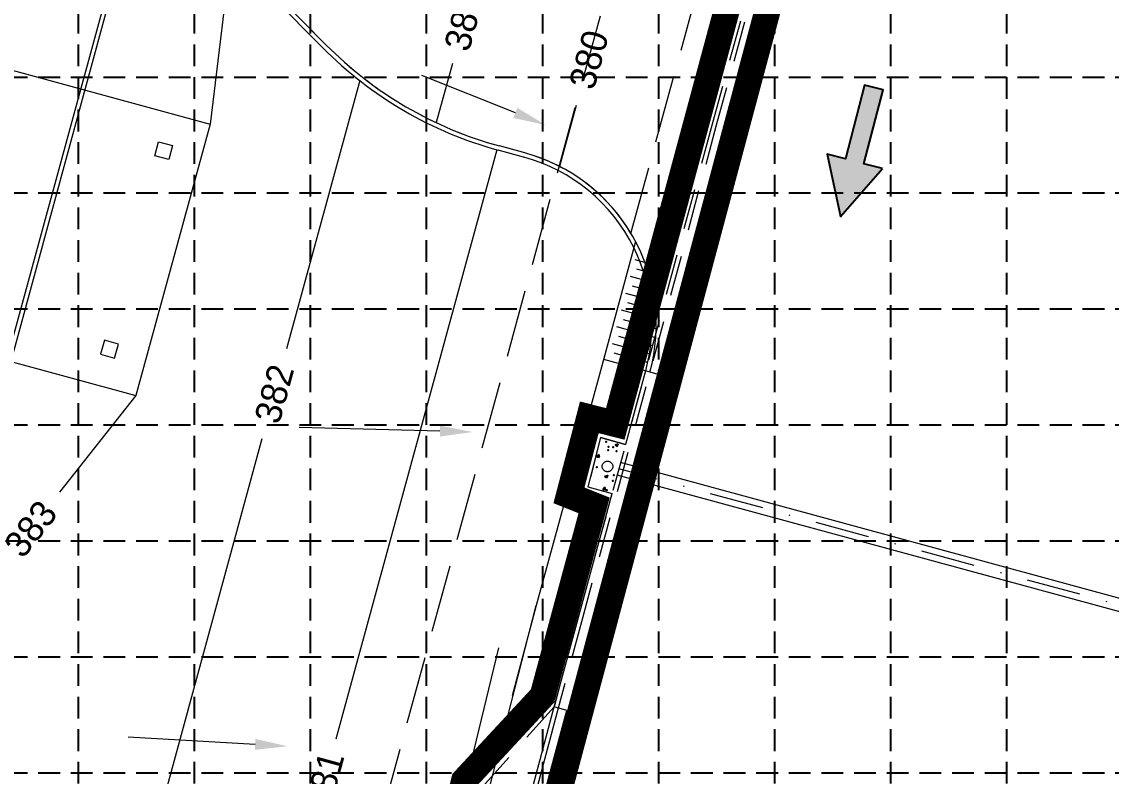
# Model space of a CAD drawing. Header units: feet. Extents: x 3681 to 4536, y 5858 to 6393.
# Drawn here: x 4221.9 to 4347.1, y 6058.4 to 6145.1 of the extents above; entities that cross this region are included whole.
import ezdxf
from ezdxf.enums import TextEntityAlignment as Align

# ---------------------------------------------------------------- set-up
doc = ezdxf.new("R2010")
doc.units = ezdxf.units.FT
doc.header["$MEASUREMENT"] = 0
for name, pattern in [('DGN Style 2', [7.802862, 4.681717, -3.121145]), ('DGN Style 3', [10.924007, 7.802862, -3.121145]), ('DGN Style 4', [12.492382, 6.242289, -3.121145, 0.007803, -3.121145]), ('HIDDEN', [0.375, 0.25, -0.125])]:
    doc.linetypes.add(name, pattern=pattern)
doc.layers.get('0').update_dxf_attribs({"lineweight": 0})
for name, color, linetype in [('arrrrrows', 252, 'Continuous'), ('GRID', 254, 'HIDDEN'), ('SILT FENCE', 200, 'Continuous')]:
    doc.layers.add(name, color=color, linetype=linetype)
for name, color, linetype, lineweight in [('Level 17', 7, 'Continuous', 0), ('Level 25', 7, 'Continuous', 0), ('Level 35', 7, 'Continuous', 0), ('Level 38', 7, 'Continuous', 0), ('Level 41', 7, 'Continuous', 0), ('LIMITS OF DISTURBANCE', 1, 'HIDDEN', 50), ('PC', 7, 'Continuous', 0), ('Proposed Contour Numbers', 7, 'Continuous', 0)]:
    doc.layers.add(name, color=color, linetype=linetype, lineweight=lineweight)
doc.styles.add('Style-ENGINEERING', font='ENGINEERING.shx')

# ---------------------------------------------------------------- blocks, each defined once
blk = doc.blocks.new('ARROW')
blk.add_lwpolyline([(-67.01, -25.36), (-59.33, -25.42), (-59.57, -56.14), (-51.89, -56.2), (-51.65, -25.48), (-43.97, -25.54), (-55.3, -2.41), (-67.01, -25.36)], close=True)
at = {"color": 254}
for points in [[(-43.97, -25.54), (-67.01, -25.36), (-55.3, -2.41), (-67.01, -25.36)], [(-59.57, -56.14), (-51.89, -56.2), (-59.33, -25.42), (-51.65, -25.48)]]:
    blk.add_solid(points, dxfattribs=at)

msp = doc.modelspace()

# ---------------------------------------------------------------- linework, layer by layer
at = {"color": 0, "linetype": 'ByBlock', "lineweight": -2}
for p, q in [((4290.12, 6096.44), (4290.47, 6096.58)), ((4290.12, 6096.44), (4290.37, 6096.28)), ((4290.37, 6096.27), (4290.47, 6096.58)), ((4288.02, 6095.08), (4288.26, 6095.37)), ((4288.02, 6095.08), (4288.32, 6095.05)), ((4288.32, 6095.05), (4288.27, 6095.36)), ((4288.9, 6092.82), (4289.25, 6092.95)), ((4288.9, 6092.82), (4289.15, 6092.65)), ((4289.16, 6092.65), (4289.26, 6092.95)), ((4288.71, 6091.32), (4288.96, 6091.61)), ((4288.71, 6091.32), (4289.01, 6091.29)), ((4289.02, 6091.29), (4288.96, 6091.6))]:
    msp.add_line(p, q, dxfattribs=at)
for p in [(4289.1, 6096.82), (4289.37, 6096.23), (4289.88, 6096.2), (4289.33, 6095.86), (4290.3, 6095.73), (4288.02, 6093.88), (4289.25, 6092.9), (4289.96, 6092.98), (4289.19, 6091.24), (4289.86, 6092.33)]:
    msp.add_point(p, dxfattribs=at)
at = {"layer": 'GRID', "linetype": 'HIDDEN', "ltscale": 10}
for p, q in [((4228.42, 6378.75), (4228.42, 5912.02)), ((4241.76, 6378.75), (4241.76, 5912.02)), ((4255.09, 6378.75), (4255.09, 5912.02)), ((4268.42, 6378.75), (4268.42, 5912.02)), ((4281.76, 6378.75), (4281.76, 5912.02)), ((4295.09, 6378.75), (4295.09, 5912.02)), ((4308.42, 6378.75), (4308.42, 5912.02)), ((4321.76, 6378.75), (4321.76, 5912.02)), ((4335.09, 6378.75), (4335.09, 5912.02)), ((3695.09, 6138.75), (4521.76, 6138.75)), ((3695.09, 6125.42), (4521.76, 6125.42)), ((3695.09, 6112.08), (4521.76, 6112.08)), ((3695.09, 6098.75), (4521.76, 6098.75)), ((3695.09, 6085.42), (4521.76, 6085.42)), ((3695.09, 6072.08), (4521.76, 6072.08)), ((3695.09, 6058.75), (4521.76, 6058.75))]:
    msp.add_line(p, q, dxfattribs=at)
at = {"layer": 'Level 17', "color": 7, "linetype": 'Continuous', "lineweight": 0}
for p, q in [((4203.38, 6144.3), (4243.58, 6133.33)), ((4243.58, 6133.33), (4235.06, 6102.13)), ((4237.23, 6129.7), (4237.67, 6131.31)), ((4237.67, 6131.31), (4239.28, 6130.87)), ((4239.28, 6130.87), (4238.84, 6129.26)), ((4238.84, 6129.26), (4237.23, 6129.7)), ((4194.87, 6113.1), (4235.06, 6102.13)), ((4231.44, 6108.48), (4231, 6106.87)), ((4233.05, 6108.04), (4231.44, 6108.48)), ((4232.61, 6106.43), (4233.05, 6108.04)), ((4231, 6106.87), (4232.61, 6106.43))]:
    msp.add_line(p, q, dxfattribs=at)
at = {"layer": 'Level 25', "color": 7, "linetype": 'DGN Style 3', "lineweight": 0}
for p, q in [((4328.66, 6293.29), (4247.43, 5995.7)), ((4222.68, 6177.06), (4256.9, 6142.46)), ((4291.94, 6120.77), (4301.29, 6155.02)), ((4279.74, 6130.02), (4276.82, 6130.82))]:
    msp.add_line(p, q, dxfattribs=at)
for centre, radius, start, end in [((4288.54, 6173.75), 44.5, 224.6799, 254.733), ((4274.35, 6110.25), 20.5, 30.8754, 74.733)]:
    msp.add_arc(centre, radius, start, end, dxfattribs=at)
at = {"layer": 'Level 35', "color": 7, "linetype": 'DGN Style 2', "lineweight": 0}
for p, q in [((4310.69, 6167.75), (4301.27, 6133.33)), ((4310.69, 6167.75), (4301.27, 6133.33)), ((4311.18, 6167.62), (4301.75, 6133.2)), ((4311.18, 6167.62), (4301.75, 6133.2)), ((4301.27, 6133.33), (4293.17, 6103.24)), ((4301.27, 6133.33), (4293.17, 6103.24)), ((4301.75, 6133.2), (4293.65, 6103.11)), ((4301.75, 6133.2), (4293.65, 6103.11)), ((4293.17, 6103.24), (4285.88, 6076.67)), ((4293.17, 6103.24), (4285.88, 6076.67)), ((4293.65, 6103.11), (4286.36, 6076.54)), ((4293.65, 6103.11), (4286.36, 6076.54)), ((4288.45, 6097.29), (4286.99, 6091.64)), ((4288.45, 6097.29), (4291.32, 6096.5)), ((4286.99, 6091.64), (4289.78, 6090.88)), ((4285.88, 6076.67), (4283.11, 6066.32)), ((4285.88, 6076.67), (4283.11, 6066.32)), ((4286.36, 6076.54), (4283.59, 6066.19)), ((4286.36, 6076.54), (4283.59, 6066.19)), ((4283.12, 6066.33), (4274.87, 6057.14))]:
    msp.add_line(p, q, dxfattribs=at)
msp.add_circle((4289.25, 6093.97), 0.61, dxfattribs=at)
at = {"layer": 'Level 38', "color": 7, "linetype": 'Continuous', "lineweight": 0}
for p, q in [((4312.12, 6167.3), (4295.08, 6104.56)), ((4248.34, 6150.41), (4256.54, 6142.11)), ((4248.69, 6150.76), (4256.9, 6142.46)), ((4231.1, 6146.14), (4208.62, 6063.81)), ((4231.58, 6146.01), (4209.1, 6063.64)), ((4279.61, 6129.54), (4276.69, 6130.34)), ((4279.74, 6130.02), (4276.82, 6130.82)), ((4292.46, 6119.84), (4288.34, 6104.55)), ((4293.55, 6117.42), (4292.41, 6117.73)), ((4293.94, 6116.28), (4292.63, 6116.64)), ((4294.25, 6115.16), (4291.89, 6115.8)), ((4294.66, 6112.97), (4291.37, 6113.87)), ((4294.49, 6114.05), (4292.11, 6114.71)), ((4294.78, 6111.9), (4291.59, 6112.77)), ((4294.84, 6110.85), (4290.85, 6111.94)), ((4294.69, 6108.81), (4290.33, 6110.01)), ((4294.84, 6109.81), (4291.07, 6110.84)), ((4294.43, 6107.85), (4290.55, 6108.91)), ((4294.16, 6106.88), (4289.81, 6108.08)), ((4293.63, 6104.96), (4288.81, 6106.28)), ((4293.9, 6105.92), (4290.03, 6106.98)), ((4293.63, 6104.96), (4291.32, 6096.5)), ((4295.08, 6104.56), (4293.63, 6104.96)), ((4288.34, 6104.55), (4281.05, 6077.98)), ((4288.45, 6097.29), (4286.99, 6091.64)), ((4291.32, 6096.5), (4288.45, 6097.29)), ((4286.99, 6091.64), (4289.78, 6090.88)), ((4283.11, 6066.32), (4289.78, 6090.88)), ((4268.95, 6030.79), (4281.05, 6077.98)), ((4281.05, 6077.98), (4278.28, 6067.61)), ((4273.3, 6029.63), (4283.11, 6066.32)), ((4283.59, 6066.19), (4273.78, 6029.5)), ((4284.56, 6065.93), (4283.11, 6066.32)), ((4274.75, 6029.24), (4284.56, 6065.93))]:
    msp.add_line(p, q, dxfattribs=at)
for centre, radius, start, end in [((4288.54, 6173.75), 44.5, 224.6799, 254.733), ((4288.54, 6173.75), 45, 224.6799, 254.733), ((4274.35, 6110.25), 20.5, 344.6622, 434.733), ((4274.35, 6110.25), 20, 26.3578, 74.733), ((4274.35, 6110.25), 20, 344.6622, 386.3578)]:
    msp.add_arc(centre, radius, start, end, dxfattribs=at)
at = {"layer": 'Level 41', "color": 7, "linetype": 'DGN Style 4', "lineweight": 0}
msp.add_line((4355.68, 6075.96), (4290.56, 6093.71), dxfattribs=at)
at = {"layer": 'Level 41', "color": 7, "linetype": 'Continuous', "lineweight": 0}
for p, q in [((4355.88, 6076.68), (4290.75, 6094.43)), ((4355.48, 6075.24), (4290.36, 6092.98))]:
    msp.add_line(p, q, dxfattribs=at)
at = {"layer": 'LIMITS OF DISTURBANCE', "color": 1, "linetype": 'HIDDEN', "lineweight": -3, "ltscale": 65, "const_width": 3}
msp.add_lwpolyline([(4333.1, 6241.25), (4313.74, 6169.25), (4266.13, 5990.9), (4258.99, 5979.32), (4241.88, 5976.75), (4216.64, 5984.06), (4184.7, 5992.37), (4155.2, 5999.19), (4117.51, 6007.63), (4052.92, 6024.29), (3930.48, 6060.44), (3915.36, 6065.14), (3910.4, 6066.36)], dxfattribs=at)
at = {"layer": 'PC', "color": 43, "linetype": 'Continuous', "lineweight": 0}
for p, q in [((4245.89, 6152.35), (4243.58, 6133.33)), ((4271.43, 6140.32), (4269.55, 6133.5)), ((4260.78, 6138.33), (4252.36, 6107.51)), ((4285.65, 6135.46), (4283.73, 6128.47)), ((4243.58, 6133.33), (4235.06, 6102.13)), ((4276.53, 6130.38), (4258.04, 6062.63)), ((4235.06, 6102.13), (4226.29, 6091.03)), ((4249.53, 6097.14), (4236.08, 6047.86)), ((4276.71, 6073.12), (4271.95, 6053.3))]:
    msp.add_line(p, q, dxfattribs=at)
for points in [[(4278.66, 6134.62), (4267.93, 6138.91)], [(4270, 6098.03), (4253.83, 6098.46)], [(4248.76, 6062.02), (4234.17, 6062.86)]]:
    msp.add_lwpolyline(points, dxfattribs=at)
for points in [[(4278.89, 6135.2), (4282.14, 6133.23), (4278.42, 6134.04)], [(4270.02, 6098.66), (4273.75, 6097.93), (4269.99, 6097.41)], [(4248.79, 6062.64), (4252.5, 6061.8), (4248.72, 6061.39)]]:
    msp.add_solid(points, dxfattribs=at)
at = {"layer": 'SILT FENCE', "color": 200, "lineweight": -3, "const_width": 3}
for points in [[(4281.75, 6067.44), (4287.71, 6089.49), (4284.82, 6090.65), (4287.16, 6099.62), (4290.14, 6098.86), (4312.81, 6183.07), (4301.86, 6186.48), (4305.99, 6201.09), (4317.66, 6197.62), (4327.67, 6236.54), (4302.32, 6249.41)], [(4227.01, 5985.38), (4232.27, 5986.48), (4236.95, 5997.61), (4262.54, 5998.48), (4271.41, 6029.34), (4268.84, 6041.47), (4272.78, 6057.87), (4282.12, 6067.95)]]:
    msp.add_lwpolyline(points, dxfattribs=at)

# ---------------------------------------------------------------- block references
at = {"layer": 'arrrrrows', "color": 6, "lineweight": -3, "xscale": 0.2849675458554466, "yscale": 0.2849675458554466, "zscale": 0.2849675458553516, "rotation": 165.9743909789692}
msp.add_blockref('ARROW', (4300.56, 6125.85), dxfattribs=at)

# ---------------------------------------------------------------- texts
at = {"layer": 'Proposed Contour Numbers', "color": 43, "linetype": 'Continuous', "lineweight": 0, "style": 'Style-ENGINEERING'}
for s, rotation, p in [('381', 74.6415, (4272.75, 6145.14)), ('380', 74.6415, (4287.1, 6140.75)), ('382', 74.733, (4250.95, 6102.32)), ('383', 51.6836, (4222.96, 6086.81)), ('381', 74.733, (4256.72, 6057.8))]:
    msp.add_text(s, height=3, rotation=rotation, dxfattribs=at).set_placement(p, align=Align.MIDDLE_CENTER)

doc.saveas('drawing.dxf')
